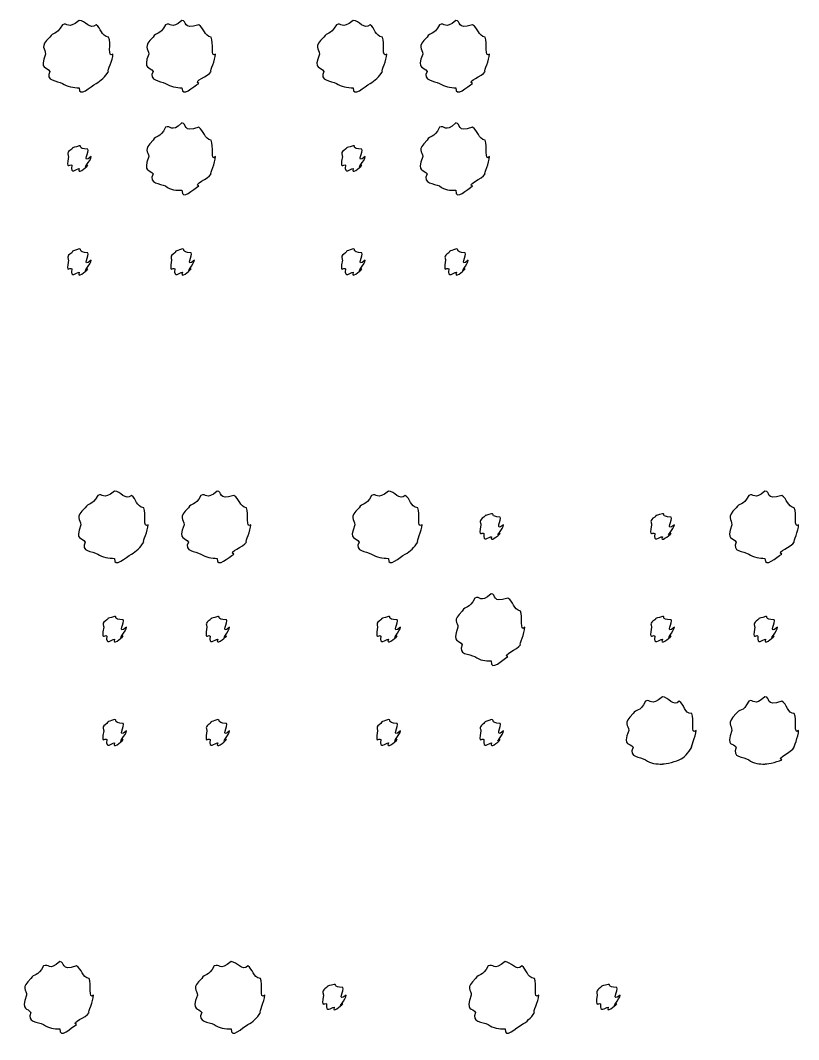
# Model space of a CAD drawing. Header units: millimetres. Extents: x -178 to -32, y 41 to 266.
# Drawn here: x -143.91 to -136.01, y 198.5 to 208.85 of the extents above; entities that cross this region are included whole.
import ezdxf

# ---------------------------------------------------------------- set-up
doc = ezdxf.new("R2010")
doc.units = ezdxf.units.MM
doc.layers.get('0').update_dxf_attribs({"linetype": 'CONTINUOUS'})

msp = doc.modelspace()

# ---------------------------------------------------------------- linework, layer by layer
at = {"color": 0}
for p, q in [((-143.314, 208.849), (-143.314, 208.849)), ((-142.272, 208.849), (-142.272, 208.849)), ((-140.532, 208.849), (-140.532, 208.849)), ((-139.49, 208.849), (-139.49, 208.849)), ((-142.272, 207.807), (-142.272, 207.807)), ((-139.49, 207.807), (-139.49, 207.807)), ((-143.314, 207.575), (-143.314, 207.575)), ((-140.532, 207.575), (-140.532, 207.575)), ((-143.314, 206.528), (-143.314, 206.528)), ((-142.267, 206.528), (-142.267, 206.528)), ((-140.532, 206.528), (-140.532, 206.528)), ((-139.484, 206.528), (-139.484, 206.528)), ((-142.956, 204.068), (-142.956, 204.068)), ((-141.914, 204.068), (-141.914, 204.068)), ((-140.174, 204.068), (-140.174, 204.068)), ((-136.35, 204.068), (-136.35, 204.068)), ((-139.126, 203.837), (-139.126, 203.837)), ((-137.391, 203.837), (-137.391, 203.837)), ((-139.132, 203.026), (-139.132, 203.026)), ((-142.956, 202.795), (-142.956, 202.795)), ((-141.908, 202.795), (-141.908, 202.795)), ((-140.174, 202.795), (-140.174, 202.795)), ((-137.391, 202.795), (-137.391, 202.795)), ((-136.344, 202.795), (-136.344, 202.795)), ((-137.391, 201.979), (-137.391, 201.979)), ((-136.35, 201.979), (-136.35, 201.979)), ((-142.956, 201.748), (-142.956, 201.748)), ((-141.908, 201.748), (-141.908, 201.748)), ((-140.174, 201.748), (-140.174, 201.748)), ((-139.126, 201.748), (-139.126, 201.748)), ((-143.512, 199.289), (-143.512, 199.289)), ((-141.772, 199.289), (-141.772, 199.289)), ((-138.99, 199.289), (-138.99, 199.289)), ((-140.725, 199.058), (-140.725, 199.058)), ((-137.942, 199.058), (-137.942, 199.058))]:
    msp.add_line(p, q, dxfattribs=at)
for points in [[(-143.485, 208.805), (-143.547, 208.689), (-143.582, 208.733), (-143.612, 208.678)], [(-143.314, 208.849), (-143.437, 208.747), (-143.43, 208.834), (-143.485, 208.805)], [(-143.143, 208.805), (-143.201, 208.747), (-143.255, 208.849), (-143.314, 208.849)], [(-143.016, 208.678), (-143.095, 208.689), (-143.091, 208.774), (-143.143, 208.805)], [(-142.438, 208.805), (-142.496, 208.689), (-142.534, 208.733), (-142.565, 208.678)], [(-142.272, 208.849), (-142.385, 208.747), (-142.383, 208.834), (-142.438, 208.805)], [(-142.101, 208.805), (-142.272, 208.747), (-142.213, 208.849), (-142.272, 208.849)], [(-141.975, 208.678), (-142.044, 208.689), (-142.046, 208.774), (-142.101, 208.805)], [(-140.703, 208.805), (-140.765, 208.689), (-140.799, 208.733), (-140.83, 208.678)], [(-140.532, 208.849), (-140.655, 208.747), (-140.648, 208.834), (-140.703, 208.805)], [(-140.361, 208.805), (-140.419, 208.747), (-140.473, 208.849), (-140.532, 208.849)], [(-140.234, 208.678), (-140.313, 208.689), (-140.309, 208.774), (-140.361, 208.805)], [(-139.656, 208.805), (-139.713, 208.689), (-139.752, 208.733), (-139.782, 208.678)], [(-139.49, 208.849), (-139.603, 208.747), (-139.601, 208.834), (-139.656, 208.805)], [(-139.319, 208.805), (-139.49, 208.747), (-139.431, 208.849), (-139.49, 208.849)], [(-139.192, 208.678), (-139.261, 208.689), (-139.264, 208.774), (-139.319, 208.805)], [(-143.612, 208.678), (-143.723, 208.578), (-143.656, 208.565), (-143.656, 208.507)], [(-142.972, 208.507), (-143.033, 208.46), (-142.986, 208.623), (-143.016, 208.678)], [(-142.565, 208.678), (-142.672, 208.578), (-142.609, 208.565), (-142.609, 208.507)], [(-141.931, 208.507), (-141.986, 208.46), (-141.944, 208.623), (-141.975, 208.678)], [(-140.83, 208.678), (-140.941, 208.578), (-140.874, 208.565), (-140.874, 208.507)], [(-140.19, 208.507), (-140.251, 208.46), (-140.204, 208.623), (-140.234, 208.678)], [(-139.782, 208.678), (-139.89, 208.578), (-139.826, 208.565), (-139.826, 208.507)], [(-139.148, 208.507), (-139.204, 208.46), (-139.162, 208.623), (-139.192, 208.678)], [(-143.656, 208.507), (-143.723, 208.339), (-143.641, 208.385), (-143.612, 208.33)], [(-143.016, 208.33), (-143.033, 208.339), (-142.972, 208.443), (-142.972, 208.507)], [(-142.609, 208.507), (-142.672, 208.339), (-142.593, 208.385), (-142.565, 208.33)], [(-141.975, 208.33), (-141.986, 208.339), (-141.931, 208.443), (-141.931, 208.507)], [(-140.874, 208.507), (-140.941, 208.339), (-140.859, 208.385), (-140.83, 208.33)], [(-140.234, 208.33), (-140.251, 208.339), (-140.19, 208.443), (-140.19, 208.507)], [(-139.826, 208.507), (-139.89, 208.339), (-139.811, 208.385), (-139.782, 208.33)], [(-139.192, 208.33), (-139.204, 208.339), (-139.148, 208.443), (-139.148, 208.507)], [(-143.612, 208.33), (-143.664, 208.233), (-143.54, 208.238), (-143.485, 208.209)], [(-143.143, 208.209), (-143.095, 208.233), (-143.05, 208.278), (-143.016, 208.33)], [(-142.565, 208.33), (-142.614, 208.233), (-142.493, 208.238), (-142.438, 208.209)], [(-142.101, 208.209), (-142.162, 208.233), (-142.004, 208.278), (-141.975, 208.33)], [(-140.83, 208.33), (-140.882, 208.233), (-140.758, 208.238), (-140.703, 208.209)], [(-140.361, 208.209), (-140.313, 208.233), (-140.267, 208.278), (-140.234, 208.33)], [(-139.782, 208.33), (-139.832, 208.233), (-139.711, 208.238), (-139.656, 208.209)], [(-139.319, 208.209), (-139.38, 208.233), (-139.221, 208.278), (-139.192, 208.33)], [(-143.485, 208.209), (-143.437, 208.173), (-143.372, 208.165), (-143.314, 208.165)], [(-143.314, 208.165), (-143.32, 208.056), (-143.198, 208.179), (-143.143, 208.209)], [(-142.438, 208.209), (-142.385, 208.173), (-142.327, 208.165), (-142.272, 208.165)], [(-142.272, 208.165), (-142.272, 208.056), (-142.157, 208.179), (-142.101, 208.209)], [(-140.703, 208.209), (-140.655, 208.173), (-140.59, 208.165), (-140.532, 208.165)], [(-140.532, 208.165), (-140.537, 208.056), (-140.416, 208.179), (-140.361, 208.209)], [(-139.656, 208.209), (-139.603, 208.173), (-139.545, 208.165), (-139.49, 208.165)], [(-139.49, 208.165), (-139.49, 208.056), (-139.374, 208.179), (-139.319, 208.209)], [(-142.272, 207.807), (-142.385, 207.699), (-142.383, 207.792), (-142.438, 207.763)], [(-142.101, 207.763), (-142.272, 207.699), (-142.213, 207.807), (-142.272, 207.807)], [(-139.49, 207.807), (-139.603, 207.699), (-139.601, 207.792), (-139.656, 207.763)], [(-139.319, 207.763), (-139.49, 207.699), (-139.431, 207.807), (-139.49, 207.807)], [(-142.438, 207.763), (-142.496, 207.641), (-142.534, 207.688), (-142.565, 207.631)], [(-141.975, 207.631), (-142.044, 207.641), (-142.046, 207.732), (-142.101, 207.763)], [(-139.656, 207.763), (-139.713, 207.641), (-139.752, 207.688), (-139.782, 207.631)], [(-139.192, 207.631), (-139.261, 207.641), (-139.264, 207.732), (-139.319, 207.763)], [(-143.314, 207.575), (-143.408, 207.545), (-143.369, 207.564), (-143.391, 207.542)], [(-143.226, 207.542), (-143.342, 207.545), (-143.277, 207.575), (-143.314, 207.575)], [(-142.565, 207.631), (-142.672, 207.527), (-142.609, 207.52), (-142.609, 207.465)], [(-141.931, 207.465), (-141.986, 207.41), (-141.944, 207.575), (-141.975, 207.631)], [(-140.532, 207.575), (-140.626, 207.545), (-140.587, 207.564), (-140.609, 207.542)], [(-140.444, 207.542), (-140.559, 207.545), (-140.495, 207.575), (-140.532, 207.575)], [(-139.782, 207.631), (-139.89, 207.527), (-139.826, 207.52), (-139.826, 207.465)], [(-139.148, 207.465), (-139.204, 207.41), (-139.162, 207.575), (-139.192, 207.631)], [(-143.391, 207.542), (-143.452, 207.501), (-143.424, 207.494), (-143.424, 207.465)], [(-143.424, 207.465), (-143.452, 207.318), (-143.413, 207.399), (-143.391, 207.377)], [(-143.193, 207.465), (-143.298, 207.384), (-143.204, 207.52), (-143.226, 207.542)], [(-143.226, 207.377), (-143.298, 207.318), (-143.193, 207.428), (-143.193, 207.465)], [(-142.609, 207.465), (-142.672, 207.292), (-142.593, 207.344), (-142.565, 207.289)], [(-141.975, 207.289), (-141.986, 207.292), (-141.931, 207.402), (-141.931, 207.465)], [(-140.609, 207.542), (-140.67, 207.501), (-140.642, 207.494), (-140.642, 207.465)], [(-140.642, 207.465), (-140.67, 207.318), (-140.631, 207.399), (-140.609, 207.377)], [(-140.41, 207.465), (-140.515, 207.384), (-140.422, 207.52), (-140.444, 207.542)], [(-140.444, 207.377), (-140.515, 207.318), (-140.41, 207.428), (-140.41, 207.465)], [(-139.826, 207.465), (-139.89, 207.292), (-139.811, 207.344), (-139.782, 207.289)], [(-139.192, 207.289), (-139.204, 207.292), (-139.148, 207.402), (-139.148, 207.465)], [(-143.391, 207.377), (-143.408, 207.274), (-143.343, 207.344), (-143.314, 207.344)], [(-143.314, 207.344), (-143.342, 207.274), (-143.248, 207.355), (-143.226, 207.377)], [(-140.609, 207.377), (-140.626, 207.274), (-140.561, 207.344), (-140.532, 207.344)], [(-140.532, 207.344), (-140.559, 207.274), (-140.466, 207.355), (-140.444, 207.377)], [(-142.565, 207.289), (-142.614, 207.185), (-142.493, 207.196), (-142.438, 207.167)], [(-142.101, 207.167), (-142.162, 207.185), (-142.004, 207.236), (-141.975, 207.289)], [(-139.782, 207.289), (-139.832, 207.185), (-139.711, 207.196), (-139.656, 207.167)], [(-139.319, 207.167), (-139.38, 207.185), (-139.221, 207.236), (-139.192, 207.289)], [(-142.438, 207.167), (-142.385, 207.126), (-142.327, 207.123), (-142.272, 207.123)], [(-142.272, 207.123), (-142.272, 207.009), (-142.157, 207.137), (-142.101, 207.167)], [(-139.656, 207.167), (-139.603, 207.126), (-139.545, 207.123), (-139.49, 207.123)], [(-139.49, 207.123), (-139.49, 207.009), (-139.374, 207.137), (-139.319, 207.167)], [(-143.314, 206.528), (-143.408, 206.495), (-143.369, 206.514), (-143.391, 206.489)], [(-143.226, 206.489), (-143.342, 206.495), (-143.277, 206.528), (-143.314, 206.528)], [(-142.267, 206.528), (-142.356, 206.495), (-142.322, 206.514), (-142.344, 206.489)], [(-142.179, 206.489), (-142.29, 206.495), (-142.23, 206.528), (-142.267, 206.528)], [(-140.532, 206.528), (-140.626, 206.495), (-140.587, 206.514), (-140.609, 206.489)], [(-140.444, 206.489), (-140.559, 206.495), (-140.495, 206.528), (-140.532, 206.528)], [(-139.484, 206.528), (-139.574, 206.495), (-139.54, 206.514), (-139.562, 206.489)], [(-139.396, 206.489), (-139.508, 206.495), (-139.447, 206.528), (-139.484, 206.528)], [(-143.391, 206.489), (-143.452, 206.447), (-143.424, 206.441), (-143.424, 206.412)], [(-143.193, 206.412), (-143.298, 206.329), (-143.204, 206.467), (-143.226, 206.489)], [(-142.344, 206.489), (-142.401, 206.447), (-142.377, 206.441), (-142.377, 206.412)], [(-142.145, 206.412), (-142.246, 206.329), (-142.157, 206.467), (-142.179, 206.489)], [(-140.609, 206.489), (-140.67, 206.447), (-140.642, 206.441), (-140.642, 206.412)], [(-140.41, 206.412), (-140.515, 206.329), (-140.422, 206.467), (-140.444, 206.489)], [(-139.562, 206.489), (-139.618, 206.447), (-139.595, 206.441), (-139.595, 206.412)], [(-139.363, 206.412), (-139.464, 206.329), (-139.374, 206.467), (-139.396, 206.489)], [(-143.424, 206.412), (-143.452, 206.266), (-143.413, 206.349), (-143.391, 206.324)], [(-143.391, 206.324), (-143.408, 206.219), (-143.343, 206.291), (-143.314, 206.291)], [(-143.314, 206.291), (-143.342, 206.219), (-143.248, 206.302), (-143.226, 206.324)], [(-143.226, 206.324), (-143.298, 206.266), (-143.193, 206.379), (-143.193, 206.412)], [(-142.377, 206.412), (-142.401, 206.266), (-142.366, 206.349), (-142.344, 206.324)], [(-142.344, 206.324), (-142.356, 206.219), (-142.296, 206.291), (-142.267, 206.291)], [(-142.267, 206.291), (-142.29, 206.219), (-142.201, 206.302), (-142.179, 206.324)], [(-142.179, 206.324), (-142.246, 206.266), (-142.145, 206.379), (-142.145, 206.412)], [(-140.642, 206.412), (-140.67, 206.266), (-140.631, 206.349), (-140.609, 206.324)], [(-140.609, 206.324), (-140.626, 206.219), (-140.561, 206.291), (-140.532, 206.291)], [(-140.532, 206.291), (-140.559, 206.219), (-140.466, 206.302), (-140.444, 206.324)], [(-140.444, 206.324), (-140.515, 206.266), (-140.41, 206.379), (-140.41, 206.412)], [(-139.595, 206.412), (-139.618, 206.266), (-139.584, 206.349), (-139.562, 206.324)], [(-139.562, 206.324), (-139.574, 206.219), (-139.513, 206.291), (-139.484, 206.291)], [(-139.484, 206.291), (-139.508, 206.219), (-139.418, 206.302), (-139.396, 206.324)], [(-139.396, 206.324), (-139.464, 206.266), (-139.363, 206.379), (-139.363, 206.412)], [(-142.956, 204.068), (-143.079, 203.966), (-143.072, 204.053), (-143.127, 204.024)], [(-142.785, 204.024), (-142.843, 203.966), (-142.897, 204.068), (-142.956, 204.068)], [(-141.914, 204.068), (-142.027, 203.966), (-142.024, 204.053), (-142.079, 204.024)], [(-141.743, 204.024), (-141.914, 203.966), (-141.855, 204.068), (-141.914, 204.068)], [(-140.174, 204.068), (-140.296, 203.966), (-140.289, 204.053), (-140.345, 204.024)], [(-140.003, 204.024), (-140.061, 203.966), (-140.115, 204.068), (-140.174, 204.068)], [(-136.35, 204.068), (-136.463, 203.966), (-136.46, 204.053), (-136.515, 204.024)], [(-136.179, 204.024), (-136.35, 203.966), (-136.29, 204.068), (-136.35, 204.068)], [(-143.127, 204.024), (-143.189, 203.908), (-143.223, 203.952), (-143.254, 203.897)], [(-142.658, 203.897), (-142.737, 203.908), (-142.732, 203.994), (-142.785, 204.024)], [(-142.079, 204.024), (-142.137, 203.908), (-142.176, 203.952), (-142.206, 203.897)], [(-141.616, 203.897), (-141.685, 203.908), (-141.688, 203.994), (-141.743, 204.024)], [(-140.345, 204.024), (-140.407, 203.908), (-140.441, 203.952), (-140.471, 203.897)], [(-139.876, 203.897), (-139.954, 203.908), (-139.95, 203.994), (-140.003, 204.024)], [(-136.515, 204.024), (-136.573, 203.908), (-136.611, 203.952), (-136.642, 203.897)], [(-136.052, 203.897), (-136.121, 203.908), (-136.124, 203.994), (-136.179, 204.024)], [(-143.254, 203.897), (-143.365, 203.798), (-143.298, 203.784), (-143.298, 203.726)], [(-142.614, 203.726), (-142.675, 203.679), (-142.628, 203.842), (-142.658, 203.897)], [(-142.206, 203.897), (-142.314, 203.798), (-142.25, 203.784), (-142.25, 203.726)], [(-141.572, 203.726), (-141.628, 203.679), (-141.586, 203.842), (-141.616, 203.897)], [(-140.471, 203.897), (-140.583, 203.798), (-140.515, 203.784), (-140.515, 203.726)], [(-139.832, 203.726), (-139.893, 203.679), (-139.846, 203.842), (-139.876, 203.897)], [(-139.126, 203.837), (-139.216, 203.812), (-139.181, 203.825), (-139.204, 203.804)], [(-139.038, 203.804), (-139.15, 203.812), (-139.089, 203.837), (-139.126, 203.837)], [(-137.391, 203.837), (-137.485, 203.812), (-137.446, 203.825), (-137.469, 203.804)], [(-137.303, 203.804), (-137.419, 203.812), (-137.354, 203.837), (-137.391, 203.837)], [(-136.642, 203.897), (-136.749, 203.798), (-136.686, 203.784), (-136.686, 203.726)], [(-136.008, 203.726), (-136.063, 203.679), (-136.022, 203.842), (-136.052, 203.897)], [(-139.204, 203.804), (-139.26, 203.768), (-139.236, 203.755), (-139.236, 203.726)], [(-139.005, 203.726), (-139.106, 203.65), (-139.016, 203.781), (-139.038, 203.804)], [(-137.469, 203.804), (-137.529, 203.768), (-137.501, 203.755), (-137.501, 203.726)], [(-137.27, 203.726), (-137.375, 203.65), (-137.281, 203.781), (-137.303, 203.804)], [(-143.298, 203.726), (-143.365, 203.558), (-143.282, 203.605), (-143.254, 203.55)], [(-142.658, 203.55), (-142.675, 203.558), (-142.614, 203.663), (-142.614, 203.726)], [(-142.25, 203.726), (-142.314, 203.558), (-142.235, 203.605), (-142.206, 203.55)], [(-141.616, 203.55), (-141.628, 203.558), (-141.572, 203.663), (-141.572, 203.726)], [(-140.515, 203.726), (-140.583, 203.558), (-140.5, 203.605), (-140.471, 203.55)], [(-139.876, 203.55), (-139.893, 203.558), (-139.832, 203.663), (-139.832, 203.726)], [(-139.236, 203.726), (-139.26, 203.585), (-139.226, 203.66), (-139.204, 203.638)], [(-139.204, 203.638), (-139.216, 203.54), (-139.155, 203.605), (-139.126, 203.605)], [(-139.126, 203.605), (-139.15, 203.54), (-139.06, 203.616), (-139.038, 203.638)], [(-139.038, 203.638), (-139.106, 203.585), (-139.005, 203.689), (-139.005, 203.726)], [(-137.501, 203.726), (-137.529, 203.585), (-137.491, 203.66), (-137.469, 203.638)], [(-137.469, 203.638), (-137.485, 203.54), (-137.42, 203.605), (-137.391, 203.605)], [(-137.391, 203.605), (-137.419, 203.54), (-137.325, 203.616), (-137.303, 203.638)], [(-137.303, 203.638), (-137.375, 203.585), (-137.27, 203.689), (-137.27, 203.726)], [(-136.686, 203.726), (-136.749, 203.558), (-136.671, 203.605), (-136.642, 203.55)], [(-136.052, 203.55), (-136.063, 203.558), (-136.008, 203.663), (-136.008, 203.726)], [(-143.254, 203.55), (-143.306, 203.452), (-143.182, 203.458), (-143.127, 203.429)], [(-142.785, 203.429), (-142.737, 203.452), (-142.691, 203.498), (-142.658, 203.55)], [(-142.206, 203.55), (-142.256, 203.452), (-142.135, 203.458), (-142.079, 203.429)], [(-141.743, 203.429), (-141.804, 203.452), (-141.645, 203.498), (-141.616, 203.55)], [(-140.471, 203.55), (-140.524, 203.452), (-140.4, 203.458), (-140.345, 203.429)], [(-140.003, 203.429), (-139.954, 203.452), (-139.909, 203.498), (-139.876, 203.55)], [(-136.642, 203.55), (-136.691, 203.452), (-136.57, 203.458), (-136.515, 203.429)], [(-136.179, 203.429), (-136.239, 203.452), (-136.081, 203.498), (-136.052, 203.55)], [(-143.127, 203.429), (-143.079, 203.393), (-143.014, 203.385), (-142.956, 203.385)], [(-142.956, 203.385), (-142.961, 203.276), (-142.84, 203.399), (-142.785, 203.429)], [(-142.079, 203.429), (-142.027, 203.393), (-141.969, 203.385), (-141.914, 203.385)], [(-141.914, 203.385), (-141.914, 203.276), (-141.798, 203.399), (-141.743, 203.429)], [(-140.345, 203.429), (-140.296, 203.393), (-140.232, 203.385), (-140.174, 203.385)], [(-140.174, 203.385), (-140.179, 203.276), (-140.058, 203.399), (-140.003, 203.429)], [(-136.515, 203.429), (-136.463, 203.393), (-136.405, 203.385), (-136.35, 203.385)], [(-136.35, 203.385), (-136.35, 203.276), (-136.234, 203.399), (-136.179, 203.429)], [(-139.132, 203.026), (-139.245, 202.919), (-139.242, 203.011), (-139.297, 202.982)], [(-138.961, 202.982), (-139.132, 202.919), (-139.072, 203.026), (-139.132, 203.026)], [(-139.297, 202.982), (-139.355, 202.861), (-139.394, 202.908), (-139.424, 202.85)], [(-138.834, 202.85), (-138.903, 202.861), (-138.906, 202.952), (-138.961, 202.982)], [(-139.424, 202.85), (-139.531, 202.747), (-139.468, 202.74), (-139.468, 202.685)], [(-138.79, 202.685), (-138.845, 202.63), (-138.804, 202.795), (-138.834, 202.85)], [(-143.033, 202.762), (-143.094, 202.721), (-143.066, 202.714), (-143.066, 202.685)], [(-142.956, 202.795), (-143.05, 202.765), (-143.011, 202.784), (-143.033, 202.762)], [(-142.868, 202.762), (-142.983, 202.765), (-142.919, 202.795), (-142.956, 202.795)], [(-142.834, 202.685), (-142.939, 202.603), (-142.846, 202.74), (-142.868, 202.762)], [(-141.986, 202.762), (-142.042, 202.721), (-142.019, 202.714), (-142.019, 202.685)], [(-141.908, 202.795), (-141.998, 202.765), (-141.964, 202.784), (-141.986, 202.762)], [(-141.82, 202.762), (-141.932, 202.765), (-141.871, 202.795), (-141.908, 202.795)], [(-141.787, 202.685), (-141.888, 202.603), (-141.798, 202.74), (-141.82, 202.762)], [(-140.251, 202.762), (-140.311, 202.721), (-140.284, 202.714), (-140.284, 202.685)], [(-140.174, 202.795), (-140.267, 202.765), (-140.229, 202.784), (-140.251, 202.762)], [(-140.086, 202.762), (-140.201, 202.765), (-140.136, 202.795), (-140.174, 202.795)], [(-140.052, 202.685), (-140.157, 202.603), (-140.063, 202.74), (-140.086, 202.762)], [(-137.469, 202.762), (-137.529, 202.721), (-137.501, 202.714), (-137.501, 202.685)], [(-137.391, 202.795), (-137.485, 202.765), (-137.446, 202.784), (-137.469, 202.762)], [(-137.303, 202.762), (-137.419, 202.765), (-137.354, 202.795), (-137.391, 202.795)], [(-137.27, 202.685), (-137.375, 202.603), (-137.281, 202.74), (-137.303, 202.762)], [(-136.421, 202.762), (-136.478, 202.721), (-136.454, 202.714), (-136.454, 202.685)], [(-136.344, 202.795), (-136.434, 202.765), (-136.399, 202.784), (-136.421, 202.762)], [(-136.256, 202.762), (-136.367, 202.765), (-136.307, 202.795), (-136.344, 202.795)], [(-136.223, 202.685), (-136.323, 202.603), (-136.234, 202.74), (-136.256, 202.762)], [(-143.066, 202.685), (-143.094, 202.537), (-143.055, 202.619), (-143.033, 202.596)], [(-143.033, 202.596), (-143.05, 202.493), (-142.985, 202.563), (-142.956, 202.563)], [(-142.956, 202.563), (-142.983, 202.493), (-142.89, 202.575), (-142.868, 202.596)], [(-142.868, 202.596), (-142.939, 202.537), (-142.834, 202.648), (-142.834, 202.685)], [(-142.019, 202.685), (-142.042, 202.537), (-142.008, 202.619), (-141.986, 202.596)], [(-141.986, 202.596), (-141.998, 202.493), (-141.938, 202.563), (-141.908, 202.563)], [(-141.908, 202.563), (-141.932, 202.493), (-141.842, 202.575), (-141.82, 202.596)], [(-141.82, 202.596), (-141.888, 202.537), (-141.787, 202.648), (-141.787, 202.685)], [(-140.284, 202.685), (-140.311, 202.537), (-140.273, 202.619), (-140.251, 202.596)], [(-140.251, 202.596), (-140.267, 202.493), (-140.203, 202.563), (-140.174, 202.563)], [(-140.174, 202.563), (-140.201, 202.493), (-140.107, 202.575), (-140.086, 202.596)], [(-140.086, 202.596), (-140.157, 202.537), (-140.052, 202.648), (-140.052, 202.685)], [(-139.468, 202.685), (-139.531, 202.511), (-139.453, 202.563), (-139.424, 202.508)], [(-138.834, 202.508), (-138.845, 202.511), (-138.79, 202.621), (-138.79, 202.685)], [(-137.501, 202.685), (-137.529, 202.537), (-137.491, 202.619), (-137.469, 202.596)], [(-137.469, 202.596), (-137.485, 202.493), (-137.42, 202.563), (-137.391, 202.563)], [(-137.391, 202.563), (-137.419, 202.493), (-137.325, 202.575), (-137.303, 202.596)], [(-137.303, 202.596), (-137.375, 202.537), (-137.27, 202.648), (-137.27, 202.685)], [(-136.454, 202.685), (-136.478, 202.537), (-136.443, 202.619), (-136.421, 202.596)], [(-136.421, 202.596), (-136.434, 202.493), (-136.373, 202.563), (-136.344, 202.563)], [(-136.344, 202.563), (-136.367, 202.493), (-136.278, 202.575), (-136.256, 202.596)], [(-136.256, 202.596), (-136.323, 202.537), (-136.223, 202.648), (-136.223, 202.685)], [(-139.424, 202.508), (-139.474, 202.405), (-139.352, 202.416), (-139.297, 202.387)], [(-138.961, 202.387), (-139.022, 202.405), (-138.863, 202.456), (-138.834, 202.508)], [(-139.297, 202.387), (-139.245, 202.346), (-139.187, 202.343), (-139.132, 202.343)], [(-139.132, 202.343), (-139.132, 202.228), (-139.016, 202.357), (-138.961, 202.387)], [(-137.391, 201.979), (-137.514, 201.869), (-137.507, 201.964), (-137.562, 201.935)], [(-137.22, 201.935), (-137.278, 201.869), (-137.332, 201.979), (-137.391, 201.979)], [(-136.35, 201.979), (-136.463, 201.869), (-136.46, 201.964), (-136.515, 201.935)], [(-136.179, 201.935), (-136.35, 201.869), (-136.29, 201.979), (-136.35, 201.979)], [(-137.562, 201.935), (-137.624, 201.81), (-137.659, 201.863), (-137.689, 201.808)], [(-137.094, 201.808), (-137.172, 201.81), (-137.168, 201.905), (-137.22, 201.935)], [(-136.515, 201.935), (-136.573, 201.81), (-136.611, 201.863), (-136.642, 201.808)], [(-136.052, 201.808), (-136.121, 201.81), (-136.124, 201.905), (-136.179, 201.935)], [(-137.689, 201.808), (-137.801, 201.699), (-137.733, 201.695), (-137.733, 201.637)], [(-137.05, 201.637), (-137.11, 201.582), (-137.063, 201.753), (-137.094, 201.808)], [(-136.642, 201.808), (-136.749, 201.699), (-136.686, 201.695), (-136.686, 201.637)], [(-136.008, 201.637), (-136.063, 201.582), (-136.022, 201.753), (-136.052, 201.808)], [(-143.033, 201.709), (-143.094, 201.666), (-143.066, 201.661), (-143.066, 201.632)], [(-142.956, 201.748), (-143.05, 201.714), (-143.011, 201.734), (-143.033, 201.709)], [(-142.868, 201.709), (-142.983, 201.714), (-142.919, 201.748), (-142.956, 201.748)], [(-142.834, 201.632), (-142.939, 201.549), (-142.846, 201.687), (-142.868, 201.709)], [(-141.986, 201.709), (-142.042, 201.666), (-142.019, 201.661), (-142.019, 201.632)], [(-141.908, 201.748), (-141.998, 201.714), (-141.964, 201.734), (-141.986, 201.709)], [(-141.82, 201.709), (-141.932, 201.714), (-141.871, 201.748), (-141.908, 201.748)], [(-141.787, 201.632), (-141.888, 201.549), (-141.798, 201.687), (-141.82, 201.709)], [(-140.251, 201.709), (-140.311, 201.666), (-140.284, 201.661), (-140.284, 201.632)], [(-140.174, 201.748), (-140.267, 201.714), (-140.229, 201.734), (-140.251, 201.709)], [(-140.086, 201.709), (-140.201, 201.714), (-140.136, 201.748), (-140.174, 201.748)], [(-140.052, 201.632), (-140.157, 201.549), (-140.063, 201.687), (-140.086, 201.709)], [(-139.204, 201.709), (-139.26, 201.666), (-139.236, 201.661), (-139.236, 201.632)], [(-139.126, 201.748), (-139.216, 201.714), (-139.181, 201.734), (-139.204, 201.709)], [(-139.038, 201.709), (-139.15, 201.714), (-139.089, 201.748), (-139.126, 201.748)], [(-139.005, 201.632), (-139.106, 201.549), (-139.016, 201.687), (-139.038, 201.709)], [(-143.066, 201.632), (-143.094, 201.486), (-143.055, 201.568), (-143.033, 201.544)], [(-142.868, 201.544), (-142.939, 201.486), (-142.834, 201.599), (-142.834, 201.632)], [(-142.019, 201.632), (-142.042, 201.486), (-142.008, 201.568), (-141.986, 201.544)], [(-141.82, 201.544), (-141.888, 201.486), (-141.787, 201.599), (-141.787, 201.632)], [(-140.284, 201.632), (-140.311, 201.486), (-140.273, 201.568), (-140.251, 201.544)], [(-140.086, 201.544), (-140.157, 201.486), (-140.052, 201.599), (-140.052, 201.632)], [(-139.236, 201.632), (-139.26, 201.486), (-139.226, 201.568), (-139.204, 201.544)], [(-139.038, 201.544), (-139.106, 201.486), (-139.005, 201.599), (-139.005, 201.632)], [(-137.733, 201.637), (-137.801, 201.461), (-137.718, 201.517), (-137.689, 201.466)], [(-137.094, 201.466), (-137.11, 201.461), (-137.05, 201.574), (-137.05, 201.637)], [(-136.686, 201.637), (-136.749, 201.461), (-136.671, 201.517), (-136.642, 201.466)], [(-136.052, 201.466), (-136.063, 201.461), (-136.008, 201.574), (-136.008, 201.637)], [(-143.033, 201.544), (-143.05, 201.439), (-142.985, 201.511), (-142.956, 201.511)], [(-142.956, 201.511), (-142.983, 201.439), (-142.89, 201.521), (-142.868, 201.544)], [(-141.986, 201.544), (-141.998, 201.439), (-141.938, 201.511), (-141.908, 201.511)], [(-141.908, 201.511), (-141.932, 201.439), (-141.842, 201.521), (-141.82, 201.544)], [(-140.251, 201.544), (-140.267, 201.439), (-140.203, 201.511), (-140.174, 201.511)], [(-140.174, 201.511), (-140.201, 201.439), (-140.107, 201.521), (-140.086, 201.544)], [(-139.204, 201.544), (-139.216, 201.439), (-139.155, 201.511), (-139.126, 201.511)], [(-139.126, 201.511), (-139.15, 201.439), (-139.06, 201.521), (-139.038, 201.544)], [(-137.689, 201.466), (-137.741, 201.357), (-137.617, 201.373), (-137.562, 201.34)], [(-137.22, 201.34), (-137.172, 201.357), (-137.127, 201.414), (-137.094, 201.466)], [(-136.642, 201.466), (-136.691, 201.357), (-136.57, 201.373), (-136.515, 201.34)], [(-136.179, 201.34), (-136.239, 201.357), (-136.081, 201.414), (-136.052, 201.466)], [(-137.562, 201.34), (-137.514, 201.296), (-137.449, 201.296), (-137.391, 201.296)], [(-137.391, 201.296), (-137.397, 201.296), (-137.276, 201.309), (-137.22, 201.34)], [(-136.515, 201.34), (-136.463, 201.296), (-136.405, 201.296), (-136.35, 201.296)], [(-136.35, 201.296), (-136.35, 201.296), (-136.234, 201.309), (-136.179, 201.34)], [(-143.512, 199.289), (-143.626, 199.187), (-143.623, 199.274), (-143.678, 199.245)], [(-143.342, 199.245), (-143.512, 199.187), (-143.453, 199.289), (-143.512, 199.289)], [(-141.772, 199.289), (-141.895, 199.187), (-141.888, 199.274), (-141.943, 199.245)], [(-141.601, 199.245), (-141.659, 199.187), (-141.713, 199.289), (-141.772, 199.289)], [(-138.99, 199.289), (-139.113, 199.187), (-139.106, 199.274), (-139.161, 199.245)], [(-138.819, 199.245), (-138.877, 199.187), (-138.931, 199.289), (-138.99, 199.289)], [(-143.678, 199.245), (-143.736, 199.129), (-143.775, 199.173), (-143.805, 199.118)], [(-143.215, 199.118), (-143.284, 199.129), (-143.287, 199.215), (-143.342, 199.245)], [(-141.943, 199.245), (-142.005, 199.129), (-142.04, 199.173), (-142.07, 199.118)], [(-141.474, 199.118), (-141.553, 199.129), (-141.549, 199.215), (-141.601, 199.245)], [(-139.161, 199.245), (-139.223, 199.129), (-139.257, 199.173), (-139.288, 199.118)], [(-138.692, 199.118), (-138.771, 199.129), (-138.767, 199.215), (-138.819, 199.245)], [(-143.805, 199.118), (-143.912, 199.019), (-143.849, 199.005), (-143.849, 198.947)], [(-143.171, 198.947), (-143.226, 198.901), (-143.185, 199.063), (-143.215, 199.118)], [(-142.07, 199.118), (-142.181, 199.019), (-142.114, 199.005), (-142.114, 198.947)], [(-141.43, 198.947), (-141.491, 198.901), (-141.444, 199.063), (-141.474, 199.118)], [(-139.288, 199.118), (-139.399, 199.019), (-139.332, 199.005), (-139.332, 198.947)], [(-138.648, 198.947), (-138.709, 198.901), (-138.662, 199.063), (-138.692, 199.118)], [(-140.802, 199.025), (-140.859, 198.989), (-140.835, 198.976), (-140.835, 198.947)], [(-140.725, 199.058), (-140.814, 199.033), (-140.78, 199.047), (-140.802, 199.025)], [(-140.637, 199.025), (-140.748, 199.033), (-140.688, 199.058), (-140.725, 199.058)], [(-140.603, 198.947), (-140.704, 198.871), (-140.615, 199.003), (-140.637, 199.025)], [(-138.02, 199.025), (-138.076, 198.989), (-138.053, 198.976), (-138.053, 198.947)], [(-137.942, 199.058), (-138.032, 199.033), (-137.998, 199.047), (-138.02, 199.025)], [(-137.854, 199.025), (-137.966, 199.033), (-137.905, 199.058), (-137.942, 199.058)], [(-137.821, 198.947), (-137.922, 198.871), (-137.832, 199.003), (-137.854, 199.025)], [(-143.849, 198.947), (-143.912, 198.779), (-143.834, 198.826), (-143.805, 198.771)], [(-143.215, 198.771), (-143.226, 198.779), (-143.171, 198.884), (-143.171, 198.947)], [(-142.114, 198.947), (-142.181, 198.779), (-142.099, 198.826), (-142.07, 198.771)], [(-141.474, 198.771), (-141.491, 198.779), (-141.43, 198.884), (-141.43, 198.947)], [(-140.835, 198.947), (-140.859, 198.805), (-140.824, 198.881), (-140.802, 198.859)], [(-140.637, 198.859), (-140.704, 198.805), (-140.603, 198.91), (-140.603, 198.947)], [(-139.332, 198.947), (-139.399, 198.779), (-139.317, 198.826), (-139.288, 198.771)], [(-138.692, 198.771), (-138.709, 198.779), (-138.648, 198.884), (-138.648, 198.947)], [(-138.053, 198.947), (-138.076, 198.805), (-138.042, 198.881), (-138.02, 198.859)], [(-137.854, 198.859), (-137.922, 198.805), (-137.821, 198.91), (-137.821, 198.947)], [(-143.805, 198.771), (-143.854, 198.673), (-143.733, 198.679), (-143.678, 198.65)], [(-143.342, 198.65), (-143.402, 198.673), (-143.244, 198.719), (-143.215, 198.771)], [(-142.07, 198.771), (-142.122, 198.673), (-141.998, 198.679), (-141.943, 198.65)], [(-141.601, 198.65), (-141.553, 198.673), (-141.508, 198.719), (-141.474, 198.771)], [(-140.802, 198.859), (-140.814, 198.761), (-140.754, 198.826), (-140.725, 198.826)], [(-140.725, 198.826), (-140.748, 198.761), (-140.659, 198.837), (-140.637, 198.859)], [(-139.288, 198.771), (-139.34, 198.673), (-139.216, 198.679), (-139.161, 198.65)], [(-138.819, 198.65), (-138.771, 198.673), (-138.725, 198.719), (-138.692, 198.771)], [(-138.02, 198.859), (-138.032, 198.761), (-137.971, 198.826), (-137.942, 198.826)], [(-137.942, 198.826), (-137.966, 198.761), (-137.876, 198.837), (-137.854, 198.859)], [(-143.678, 198.65), (-143.626, 198.614), (-143.568, 198.606), (-143.512, 198.606)], [(-143.512, 198.606), (-143.512, 198.497), (-143.397, 198.62), (-143.342, 198.65)], [(-141.943, 198.65), (-141.895, 198.614), (-141.83, 198.606), (-141.772, 198.606)], [(-141.772, 198.606), (-141.778, 198.497), (-141.657, 198.62), (-141.601, 198.65)], [(-139.161, 198.65), (-139.113, 198.614), (-139.048, 198.606), (-138.99, 198.606)], [(-138.99, 198.606), (-138.996, 198.497), (-138.874, 198.62), (-138.819, 198.65)]]:
    msp.add_open_spline(points, degree=3, dxfattribs=at)

doc.saveas('drawing.dxf')
